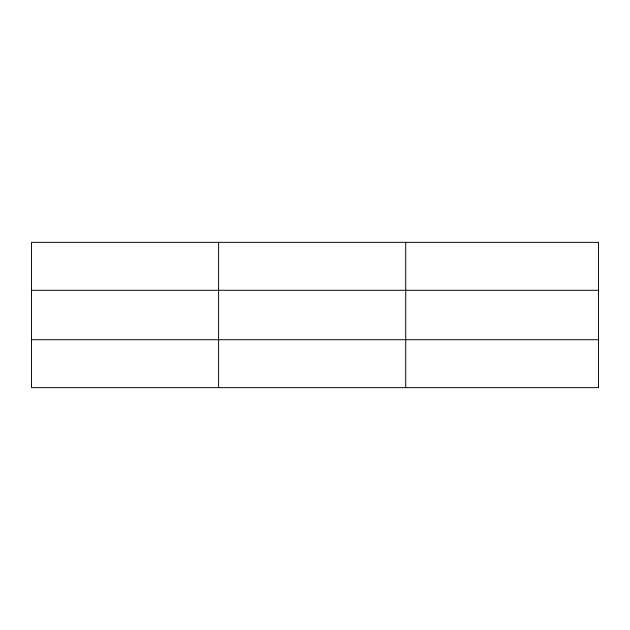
<?xml version="1.0" encoding="UTF-8"?>
<svg xmlns="http://www.w3.org/2000/svg" width="630" height="630" viewBox="0 0 630 630"><rect width="100%" height="100%" fill="white"/><g stroke="black" fill="none" stroke-linecap="round" stroke-linejoin="round"><path stroke-width="0.94" d="M218.61 242.353L218.61 387.647M405.72 242.353L405.72 387.647M598.5 339.704L598.5 387.647L31.5 387.647L31.5 242.353L598.5 242.353L598.5 339.704L31.5 339.704M31.5 290.296L598.5 290.296"/></g></svg>
